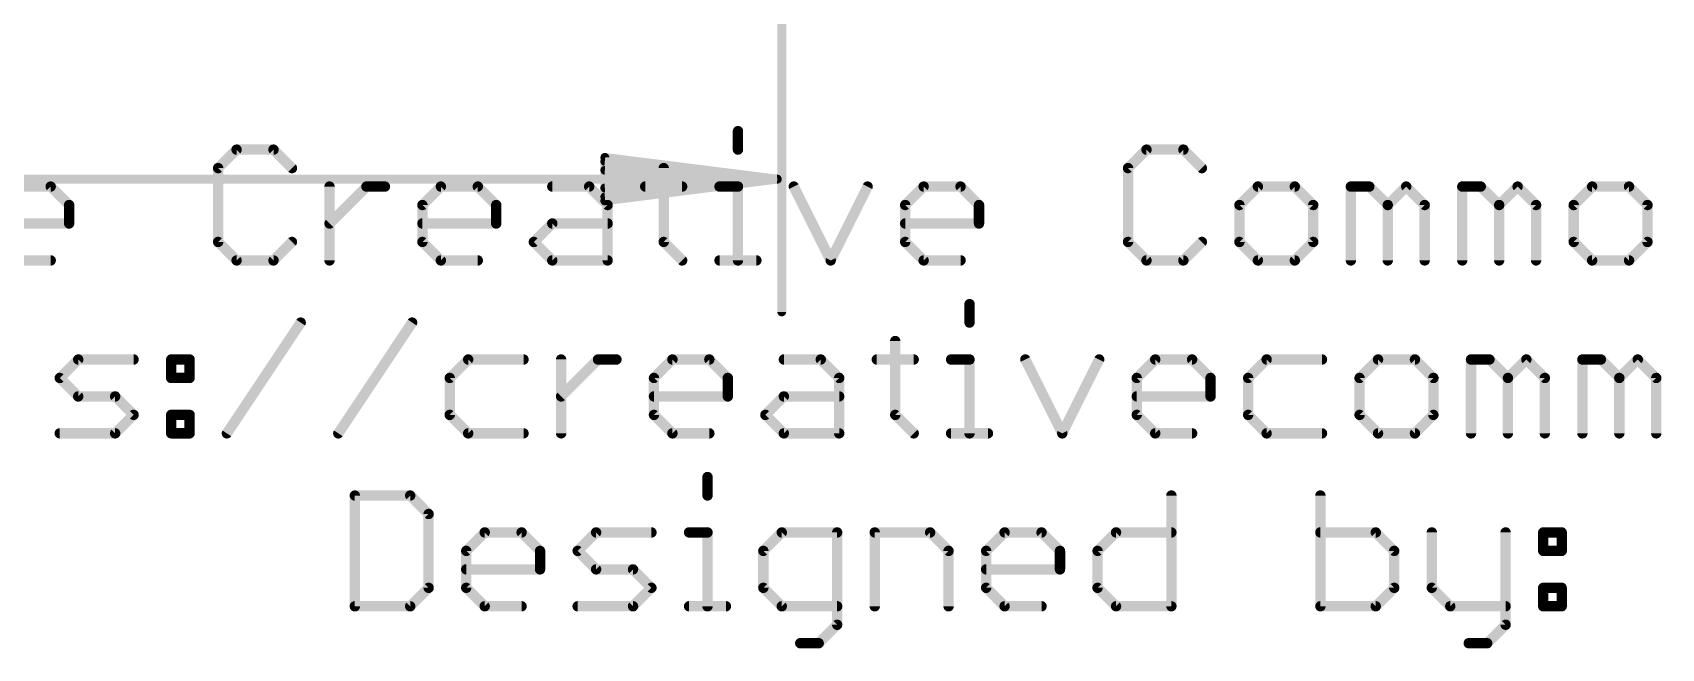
# Model space of a CAD drawing. Extents: x -5 to 107, y -9 to 51.
# Drawn here: x 27.09 to 51.03, y -9.43 to -0.39 of the extents above; entities that cross this region are included whole.
import ezdxf

# ---------------------------------------------------------------- set-up
doc = ezdxf.new("R2010")
doc.units = 0
doc.layers.add('49', color=253, linetype='CONTINUOUS')
doc.layers.add('51', color=53, linetype='CONTINUOUS')

msp = doc.modelspace()

# ---------------------------------------------------------------- linework, layer by layer
at = {"layer": '49', "const_width": 0.13}
for points in [[(38.1, 0), (38.1, -4.49)], [(38.035, -2.54), (35.5, -2.2208)], [(35.5, -2.2208), (35.5, -2.8592)], [(38.035, -2.54), (35.5, -2.28)], [(38.035, -2.54), (35.5, -2.41)], [(0.065, -2.54), (38.035, -2.54)], [(35.5, -2.8592), (38.035, -2.54)], [(35.5, -2.67), (38.035, -2.54)], [(35.5, -2.8), (38.035, -2.54)]]:
    msp.add_lwpolyline(points, dxfattribs=at)
at = {"layer": '49', "const_width": 0.065}
for points in [[(35.5041, -2.1885, 1), (35.4959, -2.253)], [(35.5325, -2.2208, 1), (35.4675, -2.2208)], [(35.5033, -2.2477, 1), (35.4967, -2.3123)], [(35.5017, -2.3775, 1), (35.4983, -2.4425)], [(35.4983, -2.6375, 1), (35.5017, -2.7025)], [(38.0391, -2.5722, 1), (38.0309, -2.5078)], [(38.0309, -2.5722, 1), (38.0391, -2.5078)], [(38.0383, -2.5723, 1), (38.0317, -2.5077)], [(38.0317, -2.5723, 1), (38.0383, -2.5077)], [(38.0333, -2.5725, 1), (38.0367, -2.5075)], [(38.0367, -2.5725, 1), (38.0333, -2.5075)], [(38.035, -2.5725, 1), (38.035, -2.5075)], [(35.4967, -2.7677, 1), (35.5033, -2.8323)], [(35.4959, -2.827, 1), (35.5041, -2.8915)], [(35.4675, -2.8592, 1), (35.5325, -2.8592)], [(38.0675, -4.49, 1), (38.1325, -4.49)]]:
    msp.add_lwpolyline(points, format="xyb", dxfattribs=at)
at = {"layer": '51', "const_width": 0.1524}
for points in [[(37.4562, -1.8356), (37.4562, -2.1068)], [(30.089, -2.1068), (29.8179, -2.378)], [(30.6314, -2.1068), (30.089, -2.1068)], [(30.9025, -2.378), (30.6314, -2.1068)], [(43.4591, -2.1068), (43.188, -2.378)], [(44.0015, -2.1068), (43.4591, -2.1068)], [(44.2726, -2.378), (44.0015, -2.1068)], [(29.8179, -2.378), (29.8179, -3.4626)], [(36.3648, -2.378), (36.3648, -3.4626)], [(43.188, -2.378), (43.188, -3.4626)], [(26.8147, -2.6491), (27.3571, -2.6491)], [(27.3571, -2.6491), (27.6282, -2.9203)], [(31.455, -3.7338), (31.455, -2.6491)], [(31.455, -3.1915), (31.9974, -2.6491)], [(31.9974, -2.6491), (32.2685, -2.6491)], [(32.8193, -2.9203), (33.0905, -2.6491)], [(33.0905, -2.6491), (33.6328, -2.6491)], [(33.6328, -2.6491), (33.904, -2.9203)], [(34.7276, -2.6491), (35.27, -2.6491)], [(35.27, -2.6491), (35.5411, -2.9203)], [(36.0936, -2.6491), (36.636, -2.6491)], [(37.1851, -2.6491), (37.4562, -2.6491)], [(37.4562, -2.6491), (37.4562, -3.7338)], [(38.2765, -2.6491), (38.8188, -3.7338)], [(38.8188, -3.7338), (39.3612, -2.6491)], [(39.9137, -2.9203), (40.1848, -2.6491)], [(40.1848, -2.6491), (40.7272, -2.6491)], [(40.7272, -2.6491), (40.9983, -2.9203)], [(45.0963, -2.6491), (44.8251, -2.9203)], [(45.6386, -2.6491), (45.0963, -2.6491)], [(45.9098, -2.9203), (45.6386, -2.6491)], [(46.4623, -3.7338), (46.4623, -2.6491)], [(46.4623, -2.6491), (46.7335, -2.6491)], [(46.7335, -2.6491), (47.0046, -2.9203)], [(47.0046, -2.9203), (47.2758, -2.6491)], [(47.2758, -2.6491), (47.547, -2.9203)], [(48.0995, -3.7338), (48.0995, -2.6491)], [(48.0995, -2.6491), (48.3706, -2.6491)], [(48.3706, -2.6491), (48.6418, -2.9203)], [(48.6418, -2.9203), (48.9129, -2.6491)], [(48.9129, -2.6491), (49.1841, -2.9203)], [(50.0078, -2.6491), (49.7366, -2.9203)], [(50.5501, -2.6491), (50.0078, -2.6491)], [(50.8213, -2.9203), (50.5501, -2.6491)], [(27.6282, -2.9203), (27.6282, -3.1915)], [(32.8193, -3.4626), (32.8193, -2.9203)], [(33.904, -2.9203), (33.904, -3.1915)], [(35.5411, -2.9203), (35.5411, -3.7338)], [(39.9137, -3.4626), (39.9137, -2.9203)], [(40.9983, -2.9203), (40.9983, -3.1915)], [(44.8251, -2.9203), (44.8251, -3.4626)], [(45.9098, -3.4626), (45.9098, -2.9203)], [(47.0046, -2.9203), (47.0046, -3.7338)], [(47.547, -2.9203), (47.547, -3.7338)], [(48.6418, -2.9203), (48.6418, -3.7338)], [(49.1841, -2.9203), (49.1841, -3.7338)], [(49.7366, -2.9203), (49.7366, -3.4626)], [(50.8213, -3.4626), (50.8213, -2.9203)], [(27.6282, -3.1915), (26.5436, -3.1915)], [(33.904, -3.1915), (32.8193, -3.1915)], [(34.4565, -3.4626), (34.7276, -3.1915)], [(34.7276, -3.1915), (35.5411, -3.1915)], [(40.9983, -3.1915), (39.9137, -3.1915)], [(29.8179, -3.4626), (30.089, -3.7338)], [(30.6314, -3.7338), (30.9025, -3.4626)], [(33.0905, -3.7338), (32.8193, -3.4626)], [(34.7276, -3.7338), (34.4565, -3.4626)], [(36.3648, -3.4626), (36.636, -3.7338)], [(40.1848, -3.7338), (39.9137, -3.4626)], [(43.188, -3.4626), (43.4591, -3.7338)], [(44.0015, -3.7338), (44.2726, -3.4626)], [(44.8251, -3.4626), (45.0963, -3.7338)], [(45.6386, -3.7338), (45.9098, -3.4626)], [(49.7366, -3.4626), (50.0078, -3.7338)], [(50.5501, -3.7338), (50.8213, -3.4626)], [(27.3571, -3.7338), (26.8147, -3.7338)], [(30.089, -3.7338), (30.6314, -3.7338)], [(33.6328, -3.7338), (33.0905, -3.7338)], [(35.5411, -3.7338), (34.7276, -3.7338)], [(37.1851, -3.7338), (37.7274, -3.7338)], [(40.7272, -3.7338), (40.1848, -3.7338)], [(43.4591, -3.7338), (44.0015, -3.7338)], [(45.0963, -3.7338), (45.6386, -3.7338)], [(50.0078, -3.7338), (50.5501, -3.7338)], [(40.859, -4.3756), (40.859, -4.6468)], [(29.9463, -6.2738), (31.0309, -4.6468)], [(31.5834, -6.2738), (32.6681, -4.6468)], [(39.7675, -4.918), (39.7675, -6.0026)], [(27.4905, -5.4603), (27.7617, -5.1891)], [(27.7617, -5.1891), (28.5752, -5.1891)], [(29.1277, -5.1891), (29.3989, -5.1891)], [(29.1277, -5.4603), (29.1277, -5.1891)], [(29.3989, -5.1891), (29.3989, -5.4603)], [(33.4918, -5.1891), (33.2206, -5.4603)], [(34.3053, -5.1891), (33.4918, -5.1891)], [(34.8577, -6.2738), (34.8577, -5.1891)], [(34.8577, -5.7315), (35.4001, -5.1891)], [(35.4001, -5.1891), (35.6712, -5.1891)], [(36.222, -5.4603), (36.4932, -5.1891)], [(36.4932, -5.1891), (37.0355, -5.1891)], [(37.0355, -5.1891), (37.3067, -5.4603)], [(38.1304, -5.1891), (38.6727, -5.1891)], [(38.6727, -5.1891), (38.9439, -5.4603)], [(39.4964, -5.1891), (40.0387, -5.1891)], [(40.5878, -5.1891), (40.859, -5.1891)], [(40.859, -5.1891), (40.859, -6.2738)], [(41.6792, -5.1891), (42.2216, -6.2738)], [(42.2216, -6.2738), (42.7639, -5.1891)], [(43.3164, -5.4603), (43.5876, -5.1891)], [(43.5876, -5.1891), (44.1299, -5.1891)], [(44.1299, -5.1891), (44.401, -5.4603)], [(45.2247, -5.1891), (44.9535, -5.4603)], [(46.0382, -5.1891), (45.2247, -5.1891)], [(46.8619, -5.1891), (46.5907, -5.4603)], [(47.4042, -5.1891), (46.8619, -5.1891)], [(47.6754, -5.4603), (47.4042, -5.1891)], [(48.2279, -6.2738), (48.2279, -5.1891)], [(48.2279, -5.1891), (48.499, -5.1891)], [(48.499, -5.1891), (48.7702, -5.4603)], [(48.7702, -5.4603), (49.0414, -5.1891)], [(49.0414, -5.1891), (49.3125, -5.4603)], [(49.865, -6.2738), (49.865, -5.1891)], [(49.865, -5.1891), (50.1362, -5.1891)], [(50.1362, -5.1891), (50.4073, -5.4603)], [(50.4073, -5.4603), (50.6785, -5.1891)], [(50.6785, -5.1891), (50.9497, -5.4603)], [(27.7617, -5.7315), (27.4905, -5.4603)], [(29.3989, -5.4603), (29.1277, -5.4603)], [(33.2206, -5.4603), (33.2206, -6.0026)], [(36.222, -6.0026), (36.222, -5.4603)], [(37.3067, -5.4603), (37.3067, -5.7315)], [(38.9439, -5.4603), (38.9439, -6.2738)], [(43.3164, -6.0026), (43.3164, -5.4603)], [(44.401, -5.4603), (44.401, -5.7315)], [(44.9535, -5.4603), (44.9535, -6.0026)], [(46.5907, -5.4603), (46.5907, -6.0026)], [(47.6754, -6.0026), (47.6754, -5.4603)], [(48.7702, -5.4603), (48.7702, -6.2738)], [(49.3125, -5.4603), (49.3125, -6.2738)], [(50.4073, -5.4603), (50.4073, -6.2738)], [(50.9497, -5.4603), (50.9497, -6.2738)], [(28.304, -5.7315), (27.7617, -5.7315)], [(28.5752, -6.0026), (28.304, -5.7315)], [(37.3067, -5.7315), (36.222, -5.7315)], [(37.8592, -6.0026), (38.1304, -5.7315)], [(38.1304, -5.7315), (38.9439, -5.7315)], [(44.401, -5.7315), (43.3164, -5.7315)], [(28.304, -6.2738), (28.5752, -6.0026)], [(29.1277, -6.0026), (29.3989, -6.0026)], [(29.1277, -6.2738), (29.1277, -6.0026)], [(29.3989, -6.0026), (29.3989, -6.2738)], [(33.2206, -6.0026), (33.4918, -6.2738)], [(36.4932, -6.2738), (36.222, -6.0026)], [(38.1304, -6.2738), (37.8592, -6.0026)], [(39.7675, -6.0026), (40.0387, -6.2738)], [(43.5876, -6.2738), (43.3164, -6.0026)], [(44.9535, -6.0026), (45.2247, -6.2738)], [(46.5907, -6.0026), (46.8619, -6.2738)], [(47.4042, -6.2738), (47.6754, -6.0026)], [(27.4905, -6.2738), (28.304, -6.2738)], [(29.3989, -6.2738), (29.1277, -6.2738)], [(33.4918, -6.2738), (34.3053, -6.2738)], [(37.0355, -6.2738), (36.4932, -6.2738)], [(38.9439, -6.2738), (38.1304, -6.2738)], [(40.5878, -6.2738), (41.1301, -6.2738)], [(44.1299, -6.2738), (43.5876, -6.2738)], [(45.2247, -6.2738), (46.0382, -6.2738)], [(46.8619, -6.2738), (47.4042, -6.2738)], [(37.0088, -6.9156), (37.0088, -7.1868)], [(31.8262, -7.1868), (31.8262, -8.8138)], [(32.6397, -7.1868), (31.8262, -7.1868)], [(32.9109, -7.458), (32.6397, -7.1868)], [(43.8252, -7.1868), (43.8252, -8.8138)], [(46.0149, -7.1868), (46.0149, -8.8138)], [(32.9109, -8.5426), (32.9109, -7.458)], [(33.4634, -8.0003), (33.7345, -7.7291)], [(33.7345, -7.7291), (34.2769, -7.7291)], [(34.2769, -7.7291), (34.548, -8.0003)], [(35.1005, -8.0003), (35.3717, -7.7291)], [(35.3717, -7.7291), (36.1852, -7.7291)], [(36.7377, -7.7291), (37.0088, -7.7291)], [(37.0088, -7.7291), (37.0088, -8.8138)], [(38.1003, -7.7291), (37.8291, -8.0003)], [(38.9138, -7.7291), (38.1003, -7.7291)], [(38.9138, -9.085), (38.9138, -7.7291)], [(39.4663, -8.8138), (39.4663, -7.7291)], [(39.4663, -7.7291), (40.2798, -7.7291)], [(40.2798, -7.7291), (40.5509, -8.0003)], [(41.1034, -8.0003), (41.3746, -7.7291)], [(41.3746, -7.7291), (41.9169, -7.7291)], [(41.9169, -7.7291), (42.1881, -8.0003)], [(42.7406, -8.0003), (43.0117, -7.7291)], [(43.0117, -7.7291), (43.8252, -7.7291)], [(46.8284, -7.7291), (46.0149, -7.7291)], [(47.0995, -8.0003), (46.8284, -7.7291)], [(47.652, -7.7291), (47.652, -8.5426)], [(48.7367, -7.7291), (48.7367, -9.085)], [(49.2892, -7.7291), (49.5604, -7.7291)], [(49.2892, -8.0003), (49.2892, -7.7291)], [(49.5604, -7.7291), (49.5604, -8.0003)], [(33.4634, -8.5426), (33.4634, -8.0003)], [(34.548, -8.0003), (34.548, -8.2715)], [(35.3717, -8.2715), (35.1005, -8.0003)], [(37.8291, -8.0003), (37.8291, -8.5426)], [(40.5509, -8.0003), (40.5509, -8.8138)], [(41.1034, -8.5426), (41.1034, -8.0003)], [(42.1881, -8.0003), (42.1881, -8.2715)], [(42.7406, -8.5426), (42.7406, -8.0003)], [(47.0995, -8.5426), (47.0995, -8.0003)], [(49.5604, -8.0003), (49.2892, -8.0003)], [(34.548, -8.2715), (33.4634, -8.2715)], [(35.914, -8.2715), (35.3717, -8.2715)], [(36.1852, -8.5426), (35.914, -8.2715)], [(42.1881, -8.2715), (41.1034, -8.2715)], [(32.6397, -8.8138), (32.9109, -8.5426)], [(33.7345, -8.8138), (33.4634, -8.5426)], [(35.914, -8.8138), (36.1852, -8.5426)], [(37.8291, -8.5426), (38.1003, -8.8138)], [(41.3746, -8.8138), (41.1034, -8.5426)], [(43.0117, -8.8138), (42.7406, -8.5426)], [(46.8284, -8.8138), (47.0995, -8.5426)], [(47.652, -8.5426), (47.9232, -8.8138)], [(49.2892, -8.5426), (49.5604, -8.5426)], [(49.2892, -8.8138), (49.2892, -8.5426)], [(49.5604, -8.5426), (49.5604, -8.8138)], [(31.8262, -8.8138), (32.6397, -8.8138)], [(34.2769, -8.8138), (33.7345, -8.8138)], [(35.1005, -8.8138), (35.914, -8.8138)], [(36.7377, -8.8138), (37.28, -8.8138)], [(38.1003, -8.8138), (38.9138, -8.8138)], [(41.9169, -8.8138), (41.3746, -8.8138)], [(43.8252, -8.8138), (43.0117, -8.8138)], [(46.0149, -8.8138), (46.8284, -8.8138)], [(47.9232, -8.8138), (48.7367, -8.8138)], [(49.5604, -8.8138), (49.2892, -8.8138)], [(38.6426, -9.3561), (38.9138, -9.085)], [(48.7367, -9.085), (48.4655, -9.3561)], [(38.3714, -9.3561), (38.6426, -9.3561)], [(48.4655, -9.3561), (48.1944, -9.3561)]]:
    msp.add_lwpolyline(points, dxfattribs=at)
at = {"layer": '51', "const_width": 0.0762}
for points in [[(37.4943, -1.8356, 1), (37.4181, -1.8356)], [(30.089, -2.0687, 1), (30.089, -2.1449)], [(30.116, -2.1338, 1), (30.0621, -2.0799)], [(30.6583, -2.0799, 1), (30.6044, -2.1338)], [(30.6314, -2.1449, 1), (30.6314, -2.0687)], [(37.4181, -2.1068, 1), (37.4943, -2.1068)], [(43.4591, -2.0687, 1), (43.4591, -2.1449)], [(43.4861, -2.1338, 1), (43.4322, -2.0799)], [(44.0284, -2.0799, 1), (43.9745, -2.1338)], [(44.0015, -2.1449, 1), (44.0015, -2.0687)], [(29.7909, -2.351, 1), (29.8448, -2.4049)], [(29.856, -2.378, 1), (29.7798, -2.378)], [(30.8756, -2.4049, 1), (30.9295, -2.351)], [(36.4029, -2.378, 1), (36.3267, -2.378)], [(43.161, -2.351, 1), (43.2149, -2.4049)], [(43.2261, -2.378, 1), (43.1499, -2.378)], [(44.2457, -2.4049, 1), (44.2996, -2.351)], [(27.384, -2.6222, 1), (27.3301, -2.6761)], [(27.3571, -2.6872, 1), (27.3571, -2.611)], [(31.4931, -2.6491, 1), (31.4169, -2.6491)], [(31.9974, -2.611, 1), (31.9974, -2.6872)], [(32.0243, -2.6761, 1), (31.9704, -2.6222)], [(32.2685, -2.6872, 1), (32.2685, -2.611)], [(33.0905, -2.611, 1), (33.0905, -2.6872)], [(33.1174, -2.6761, 1), (33.0635, -2.6222)], [(33.6598, -2.6222, 1), (33.6059, -2.6761)], [(33.6328, -2.6872, 1), (33.6328, -2.611)], [(34.7276, -2.611, 1), (34.7276, -2.6872)], [(35.2969, -2.6222, 1), (35.243, -2.6761)], [(35.27, -2.6872, 1), (35.27, -2.611)], [(36.0936, -2.611, 1), (36.0936, -2.6872)], [(36.636, -2.6872, 1), (36.636, -2.611)], [(37.1851, -2.611, 1), (37.1851, -2.6872)], [(37.4943, -2.6491, 1), (37.4181, -2.6491)], [(37.4562, -2.6872, 1), (37.4562, -2.611)], [(38.3106, -2.6321, 1), (38.2424, -2.6662)], [(39.3952, -2.6662, 1), (39.3271, -2.6321)], [(40.1848, -2.611, 1), (40.1848, -2.6872)], [(40.2118, -2.6761, 1), (40.1579, -2.6222)], [(40.7541, -2.6222, 1), (40.7002, -2.6761)], [(40.7272, -2.6872, 1), (40.7272, -2.611)], [(45.0963, -2.611, 1), (45.0963, -2.6872)], [(45.1232, -2.6761, 1), (45.0694, -2.6222)], [(45.6656, -2.6222, 1), (45.6117, -2.6761)], [(45.6386, -2.6872, 1), (45.6386, -2.611)], [(46.5004, -2.6491, 1), (46.4242, -2.6491)], [(46.4623, -2.611, 1), (46.4623, -2.6872)], [(46.7604, -2.6222, 1), (46.7065, -2.6761)], [(46.7335, -2.6872, 1), (46.7335, -2.611)], [(47.3027, -2.6222, 1), (47.2488, -2.6761)], [(47.3027, -2.6761, 1), (47.2488, -2.6222)], [(48.1376, -2.6491, 1), (48.0614, -2.6491)], [(48.0995, -2.611, 1), (48.0995, -2.6872)], [(48.3976, -2.6222, 1), (48.3437, -2.6761)], [(48.3706, -2.6872, 1), (48.3706, -2.611)], [(48.9399, -2.6222, 1), (48.886, -2.6761)], [(48.9399, -2.6761, 1), (48.886, -2.6222)], [(50.0078, -2.611, 1), (50.0078, -2.6872)], [(50.0347, -2.6761, 1), (49.9808, -2.6222)], [(50.577, -2.6222, 1), (50.5232, -2.6761)], [(50.5501, -2.6872, 1), (50.5501, -2.611)], [(27.6663, -2.9203, 1), (27.5901, -2.9203)], [(27.6013, -2.9472, 1), (27.6552, -2.8934)], [(32.8574, -2.9203, 1), (32.7812, -2.9203)], [(32.7924, -2.8934, 1), (32.8463, -2.9472)], [(33.9421, -2.9203, 1), (33.8659, -2.9203)], [(33.877, -2.9472, 1), (33.9309, -2.8934)], [(35.5792, -2.9203, 1), (35.503, -2.9203)], [(35.5142, -2.9472, 1), (35.5681, -2.8934)], [(39.9518, -2.9203, 1), (39.8756, -2.9203)], [(39.8867, -2.8934, 1), (39.9406, -2.9472)], [(41.0364, -2.9203, 1), (40.9602, -2.9203)], [(40.9714, -2.9472, 1), (41.0253, -2.8934)], [(44.8632, -2.9203, 1), (44.787, -2.9203)], [(44.7982, -2.8934, 1), (44.8521, -2.9472)], [(45.9479, -2.9203, 1), (45.8717, -2.9203)], [(45.8829, -2.9472, 1), (45.9367, -2.8934)], [(47.0427, -2.9203, 1), (46.9665, -2.9203)], [(46.9777, -2.8934, 1), (47.0316, -2.9472)], [(46.9777, -2.9472, 1), (47.0316, -2.8934)], [(47.5851, -2.9203, 1), (47.5089, -2.9203)], [(47.52, -2.9472, 1), (47.5739, -2.8934)], [(48.6799, -2.9203, 1), (48.6037, -2.9203)], [(48.6148, -2.8934, 1), (48.6687, -2.9472)], [(48.6148, -2.9472, 1), (48.6687, -2.8934)], [(49.2222, -2.9203, 1), (49.146, -2.9203)], [(49.1572, -2.9472, 1), (49.2111, -2.8934)], [(49.7747, -2.9203, 1), (49.6985, -2.9203)], [(49.7097, -2.8934, 1), (49.7635, -2.9472)], [(50.8594, -2.9203, 1), (50.7832, -2.9203)], [(50.7943, -2.9472, 1), (50.8482, -2.8934)], [(27.5901, -3.1915, 1), (27.6663, -3.1915)], [(27.6282, -3.2296, 1), (27.6282, -3.1534)], [(31.4281, -3.1645, 1), (31.482, -3.2184)], [(32.8193, -3.1534, 1), (32.8193, -3.2296)], [(33.8659, -3.1915, 1), (33.9421, -3.1915)], [(33.904, -3.2296, 1), (33.904, -3.1534)], [(34.7276, -3.1534, 1), (34.7276, -3.2296)], [(34.7546, -3.2184, 1), (34.7007, -3.1645)], [(35.5411, -3.2296, 1), (35.5411, -3.1534)], [(39.9137, -3.1534, 1), (39.9137, -3.2296)], [(40.9602, -3.1915, 1), (41.0364, -3.1915)], [(40.9983, -3.2296, 1), (40.9983, -3.1534)], [(29.8448, -3.4357, 1), (29.7909, -3.4896)], [(29.7798, -3.4626, 1), (29.856, -3.4626)], [(30.9295, -3.4896, 1), (30.8756, -3.4357)], [(32.8463, -3.4357, 1), (32.7924, -3.4896)], [(32.7812, -3.4626, 1), (32.8574, -3.4626)], [(34.4834, -3.4357, 1), (34.4295, -3.4896)], [(34.4295, -3.4357, 1), (34.4834, -3.4896)], [(36.3917, -3.4357, 1), (36.3379, -3.4896)], [(36.3267, -3.4626, 1), (36.4029, -3.4626)], [(39.9406, -3.4357, 1), (39.8867, -3.4896)], [(39.8756, -3.4626, 1), (39.9518, -3.4626)], [(43.2149, -3.4357, 1), (43.161, -3.4896)], [(43.1499, -3.4626, 1), (43.2261, -3.4626)], [(44.2996, -3.4896, 1), (44.2457, -3.4357)], [(44.8521, -3.4357, 1), (44.7982, -3.4896)], [(44.787, -3.4626, 1), (44.8632, -3.4626)], [(45.8717, -3.4626, 1), (45.9479, -3.4626)], [(45.9367, -3.4896, 1), (45.8829, -3.4357)], [(49.7635, -3.4357, 1), (49.7097, -3.4896)], [(49.6985, -3.4626, 1), (49.7747, -3.4626)], [(50.7832, -3.4626, 1), (50.8594, -3.4626)], [(50.8482, -3.4896, 1), (50.7943, -3.4357)], [(27.3571, -3.7719, 1), (27.3571, -3.6957)], [(30.089, -3.6957, 1), (30.089, -3.7719)], [(30.0621, -3.7607, 1), (30.116, -3.7069)], [(30.6044, -3.7069, 1), (30.6583, -3.7607)], [(30.6314, -3.7719, 1), (30.6314, -3.6957)], [(31.4169, -3.7338, 1), (31.4931, -3.7338)], [(33.0905, -3.6957, 1), (33.0905, -3.7719)], [(33.0635, -3.7607, 1), (33.1174, -3.7069)], [(33.6328, -3.7719, 1), (33.6328, -3.6957)], [(34.7276, -3.6957, 1), (34.7276, -3.7719)], [(34.7007, -3.7607, 1), (34.7546, -3.7069)], [(35.503, -3.7338, 1), (35.5792, -3.7338)], [(35.5411, -3.7719, 1), (35.5411, -3.6957)], [(36.609, -3.7607, 1), (36.6629, -3.7069)], [(37.1851, -3.6957, 1), (37.1851, -3.7719)], [(37.4181, -3.7338, 1), (37.4943, -3.7338)], [(37.7274, -3.7719, 1), (37.7274, -3.6957)], [(38.7848, -3.7168, 1), (38.8529, -3.7508)], [(38.7848, -3.7508, 1), (38.8529, -3.7168)], [(40.1848, -3.6957, 1), (40.1848, -3.7719)], [(40.1579, -3.7607, 1), (40.2118, -3.7069)], [(40.7272, -3.7719, 1), (40.7272, -3.6957)], [(43.4591, -3.6957, 1), (43.4591, -3.7719)], [(43.4322, -3.7607, 1), (43.4861, -3.7069)], [(43.9745, -3.7069, 1), (44.0284, -3.7607)], [(44.0015, -3.7719, 1), (44.0015, -3.6957)], [(45.0963, -3.6957, 1), (45.0963, -3.7719)], [(45.0694, -3.7607, 1), (45.1232, -3.7069)], [(45.6117, -3.7069, 1), (45.6656, -3.7607)], [(45.6386, -3.7719, 1), (45.6386, -3.6957)], [(46.4242, -3.7338, 1), (46.5004, -3.7338)], [(46.9665, -3.7338, 1), (47.0427, -3.7338)], [(47.5089, -3.7338, 1), (47.5851, -3.7338)], [(48.0614, -3.7338, 1), (48.1376, -3.7338)], [(48.6037, -3.7338, 1), (48.6799, -3.7338)], [(49.146, -3.7338, 1), (49.2222, -3.7338)], [(50.0078, -3.6957, 1), (50.0078, -3.7719)], [(49.9808, -3.7607, 1), (50.0347, -3.7069)], [(50.5232, -3.7069, 1), (50.577, -3.7607)], [(50.5501, -3.7719, 1), (50.5501, -3.6957)], [(40.8971, -4.3756, 1), (40.8209, -4.3756)], [(31.0626, -4.6679, 1), (30.9992, -4.6257)], [(32.6998, -4.6679, 1), (32.6364, -4.6257)], [(40.8209, -4.6468, 1), (40.8971, -4.6468)], [(39.8056, -4.918, 1), (39.7294, -4.918)], [(27.7617, -5.151, 1), (27.7617, -5.2272)], [(27.7886, -5.2161, 1), (27.7348, -5.1622)], [(28.5752, -5.2272, 1), (28.5752, -5.151)], [(29.1277, -5.151, 1), (29.1277, -5.2272)], [(29.1658, -5.1891, 1), (29.0896, -5.1891)], [(29.437, -5.1891, 1), (29.3608, -5.1891)], [(29.3989, -5.2272, 1), (29.3989, -5.151)], [(33.4918, -5.151, 1), (33.4918, -5.2272)], [(33.5187, -5.2161, 1), (33.4648, -5.1622)], [(34.3053, -5.2272, 1), (34.3053, -5.151)], [(34.8958, -5.1891, 1), (34.8196, -5.1891)], [(35.4001, -5.151, 1), (35.4001, -5.2272)], [(35.427, -5.2161, 1), (35.3731, -5.1622)], [(35.6712, -5.2272, 1), (35.6712, -5.151)], [(36.4932, -5.151, 1), (36.4932, -5.2272)], [(36.5201, -5.2161, 1), (36.4663, -5.1622)], [(37.0625, -5.1622, 1), (37.0086, -5.2161)], [(37.0355, -5.2272, 1), (37.0355, -5.151)], [(38.1304, -5.151, 1), (38.1304, -5.2272)], [(38.6996, -5.1622, 1), (38.6458, -5.2161)], [(38.6727, -5.2272, 1), (38.6727, -5.151)], [(39.4964, -5.151, 1), (39.4964, -5.2272)], [(40.0387, -5.2272, 1), (40.0387, -5.151)], [(40.5878, -5.151, 1), (40.5878, -5.2272)], [(40.8971, -5.1891, 1), (40.8209, -5.1891)], [(40.859, -5.2272, 1), (40.859, -5.151)], [(41.7133, -5.1721, 1), (41.6452, -5.2062)], [(42.798, -5.2062, 1), (42.7298, -5.1721)], [(43.5876, -5.151, 1), (43.5876, -5.2272)], [(43.6145, -5.2161, 1), (43.5606, -5.1622)], [(44.1568, -5.1622, 1), (44.1029, -5.2161)], [(44.1299, -5.2272, 1), (44.1299, -5.151)], [(45.2247, -5.151, 1), (45.2247, -5.2272)], [(45.2516, -5.2161, 1), (45.1978, -5.1622)], [(46.0382, -5.2272, 1), (46.0382, -5.151)], [(46.8619, -5.151, 1), (46.8619, -5.2272)], [(46.8888, -5.2161, 1), (46.8349, -5.1622)], [(47.4311, -5.1622, 1), (47.3773, -5.2161)], [(47.4042, -5.2272, 1), (47.4042, -5.151)], [(48.266, -5.1891, 1), (48.1898, -5.1891)], [(48.2279, -5.151, 1), (48.2279, -5.2272)], [(48.526, -5.1622, 1), (48.4721, -5.2161)], [(48.499, -5.2272, 1), (48.499, -5.151)], [(49.0683, -5.1622, 1), (49.0144, -5.2161)], [(49.0683, -5.2161, 1), (49.0144, -5.1622)], [(49.9031, -5.1891, 1), (49.8269, -5.1891)], [(49.865, -5.151, 1), (49.865, -5.2272)], [(50.1631, -5.1622, 1), (50.1092, -5.2161)], [(50.1362, -5.2272, 1), (50.1362, -5.151)], [(50.7054, -5.1622, 1), (50.6516, -5.2161)], [(50.7054, -5.2161, 1), (50.6516, -5.1622)], [(27.5175, -5.4334, 1), (27.4636, -5.4872)], [(27.4636, -5.4334, 1), (27.5175, -5.4872)], [(29.1277, -5.4222, 1), (29.1277, -5.4984)], [(29.0896, -5.4603, 1), (29.1658, -5.4603)], [(29.3608, -5.4603, 1), (29.437, -5.4603)], [(29.3989, -5.4984, 1), (29.3989, -5.4222)], [(33.2587, -5.4603, 1), (33.1825, -5.4603)], [(33.1936, -5.4334, 1), (33.2475, -5.4872)], [(36.2601, -5.4603, 1), (36.1839, -5.4603)], [(36.1951, -5.4334, 1), (36.249, -5.4872)], [(37.3448, -5.4603, 1), (37.2686, -5.4603)], [(37.2798, -5.4872, 1), (37.3336, -5.4334)], [(38.982, -5.4603, 1), (38.9058, -5.4603)], [(38.9169, -5.4872, 1), (38.9708, -5.4334)], [(43.3545, -5.4603, 1), (43.2783, -5.4603)], [(43.2894, -5.4334, 1), (43.3433, -5.4872)], [(44.4391, -5.4603, 1), (44.3629, -5.4603)], [(44.3741, -5.4872, 1), (44.428, -5.4334)], [(44.9916, -5.4603, 1), (44.9154, -5.4603)], [(44.9266, -5.4334, 1), (44.9805, -5.4872)], [(46.6288, -5.4603, 1), (46.5526, -5.4603)], [(46.5638, -5.4334, 1), (46.6176, -5.4872)], [(47.7135, -5.4603, 1), (47.6373, -5.4603)], [(47.6484, -5.4872, 1), (47.7023, -5.4334)], [(48.8083, -5.4603, 1), (48.7321, -5.4603)], [(48.7432, -5.4334, 1), (48.7971, -5.4872)], [(48.7432, -5.4872, 1), (48.7971, -5.4334)], [(49.3506, -5.4603, 1), (49.2744, -5.4603)], [(49.2856, -5.4872, 1), (49.3395, -5.4334)], [(50.4454, -5.4603, 1), (50.3692, -5.4603)], [(50.3804, -5.4334, 1), (50.4343, -5.4872)], [(50.3804, -5.4872, 1), (50.4343, -5.4334)], [(50.9878, -5.4603, 1), (50.9116, -5.4603)], [(50.9227, -5.4872, 1), (50.9766, -5.4334)], [(27.7617, -5.6934, 1), (27.7617, -5.7696)], [(27.7348, -5.7584, 1), (27.7886, -5.7045)], [(28.331, -5.7045, 1), (28.2771, -5.7584)], [(28.304, -5.7696, 1), (28.304, -5.6934)], [(34.8308, -5.7045, 1), (34.8847, -5.7584)], [(36.222, -5.6934, 1), (36.222, -5.7696)], [(37.2686, -5.7315, 1), (37.3448, -5.7315)], [(37.3067, -5.7696, 1), (37.3067, -5.6934)], [(38.1304, -5.6934, 1), (38.1304, -5.7696)], [(38.1573, -5.7584, 1), (38.1034, -5.7045)], [(38.9439, -5.7696, 1), (38.9439, -5.6934)], [(43.3164, -5.6934, 1), (43.3164, -5.7696)], [(44.3629, -5.7315, 1), (44.4391, -5.7315)], [(44.401, -5.7696, 1), (44.401, -5.6934)], [(28.6021, -6.0296, 1), (28.5483, -5.9757)], [(28.5483, -6.0296, 1), (28.6021, -5.9757)], [(29.1277, -5.9645, 1), (29.1277, -6.0407)], [(29.1658, -6.0026, 1), (29.0896, -6.0026)], [(29.437, -6.0026, 1), (29.3608, -6.0026)], [(29.3989, -6.0407, 1), (29.3989, -5.9645)], [(33.2475, -5.9757, 1), (33.1936, -6.0296)], [(33.1825, -6.0026, 1), (33.2587, -6.0026)], [(36.249, -5.9757, 1), (36.1951, -6.0296)], [(36.1839, -6.0026, 1), (36.2601, -6.0026)], [(37.8861, -5.9757, 1), (37.8323, -6.0296)], [(37.8323, -5.9757, 1), (37.8861, -6.0296)], [(39.7945, -5.9757, 1), (39.7406, -6.0296)], [(39.7294, -6.0026, 1), (39.8056, -6.0026)], [(43.3433, -5.9757, 1), (43.2894, -6.0296)], [(43.2783, -6.0026, 1), (43.3545, -6.0026)], [(44.9805, -5.9757, 1), (44.9266, -6.0296)], [(44.9154, -6.0026, 1), (44.9916, -6.0026)], [(46.6176, -5.9757, 1), (46.5638, -6.0296)], [(46.5526, -6.0026, 1), (46.6288, -6.0026)], [(47.6373, -6.0026, 1), (47.7135, -6.0026)], [(47.7023, -6.0296, 1), (47.6484, -5.9757)], [(27.4905, -6.2357, 1), (27.4905, -6.3119)], [(28.2771, -6.2469, 1), (28.331, -6.3007)], [(28.304, -6.3119, 1), (28.304, -6.2357)], [(29.1277, -6.2357, 1), (29.1277, -6.3119)], [(29.3989, -6.3119, 1), (29.3989, -6.2357)], [(29.9146, -6.2527, 1), (29.978, -6.2949)], [(31.5517, -6.2527, 1), (31.6151, -6.2949)], [(33.4918, -6.2357, 1), (33.4918, -6.3119)], [(33.4648, -6.3007, 1), (33.5187, -6.2469)], [(34.3053, -6.3119, 1), (34.3053, -6.2357)], [(36.4932, -6.2357, 1), (36.4932, -6.3119)], [(36.4663, -6.3007, 1), (36.5201, -6.2469)], [(37.0355, -6.3119, 1), (37.0355, -6.2357)], [(38.1304, -6.2357, 1), (38.1304, -6.3119)], [(38.1034, -6.3007, 1), (38.1573, -6.2469)], [(38.9439, -6.3119, 1), (38.9439, -6.2357)], [(40.0117, -6.3007, 1), (40.0656, -6.2469)], [(40.5878, -6.2357, 1), (40.5878, -6.3119)], [(41.1301, -6.3119, 1), (41.1301, -6.2357)], [(42.1875, -6.2568, 1), (42.2556, -6.2908)], [(42.1875, -6.2908, 1), (42.2556, -6.2568)], [(43.5876, -6.2357, 1), (43.5876, -6.3119)], [(43.5606, -6.3007, 1), (43.6145, -6.2469)], [(44.1299, -6.3119, 1), (44.1299, -6.2357)], [(45.2247, -6.2357, 1), (45.2247, -6.3119)], [(45.1978, -6.3007, 1), (45.2516, -6.2469)], [(46.0382, -6.3119, 1), (46.0382, -6.2357)], [(46.8619, -6.2357, 1), (46.8619, -6.3119)], [(46.8349, -6.3007, 1), (46.8888, -6.2469)], [(47.3773, -6.2469, 1), (47.4311, -6.3007)], [(47.4042, -6.3119, 1), (47.4042, -6.2357)], [(29.0896, -6.2738, 1), (29.1658, -6.2738)], [(29.3608, -6.2738, 1), (29.437, -6.2738)], [(34.8196, -6.2738, 1), (34.8958, -6.2738)], [(38.9058, -6.2738, 1), (38.982, -6.2738)], [(40.8209, -6.2738, 1), (40.8971, -6.2738)], [(48.1898, -6.2738, 1), (48.266, -6.2738)], [(48.7321, -6.2738, 1), (48.8083, -6.2738)], [(49.2744, -6.2738, 1), (49.3506, -6.2738)], [(49.8269, -6.2738, 1), (49.9031, -6.2738)], [(50.3692, -6.2738, 1), (50.4454, -6.2738)], [(50.9116, -6.2738, 1), (50.9878, -6.2738)], [(37.0469, -6.9156, 1), (36.9707, -6.9156)], [(31.8643, -7.1868, 1), (31.7881, -7.1868)], [(31.8262, -7.1487, 1), (31.8262, -7.2249)], [(32.6666, -7.1599, 1), (32.6128, -7.2138)], [(32.6397, -7.2249, 1), (32.6397, -7.1487)], [(36.9707, -7.1868, 1), (37.0469, -7.1868)], [(43.8633, -7.1868, 1), (43.7871, -7.1868)], [(46.053, -7.1868, 1), (45.9768, -7.1868)], [(32.949, -7.458, 1), (32.8728, -7.458)], [(32.8839, -7.4849, 1), (32.9378, -7.431)], [(33.7345, -7.691, 1), (33.7345, -7.7672)], [(33.7615, -7.7561, 1), (33.7076, -7.7022)], [(34.3038, -7.7022, 1), (34.2499, -7.7561)], [(34.2769, -7.7672, 1), (34.2769, -7.691)], [(35.3717, -7.691, 1), (35.3717, -7.7672)], [(35.3986, -7.7561, 1), (35.3447, -7.7022)], [(36.1852, -7.7672, 1), (36.1852, -7.691)], [(36.7377, -7.691, 1), (36.7377, -7.7672)], [(37.0469, -7.7291, 1), (36.9707, -7.7291)], [(37.0088, -7.7672, 1), (37.0088, -7.691)], [(38.1003, -7.691, 1), (38.1003, -7.7672)], [(38.1272, -7.7561, 1), (38.0733, -7.7022)], [(38.9519, -7.7291, 1), (38.8757, -7.7291)], [(38.9138, -7.7672, 1), (38.9138, -7.691)], [(39.5044, -7.7291, 1), (39.4282, -7.7291)], [(39.4663, -7.691, 1), (39.4663, -7.7672)], [(40.3067, -7.7022, 1), (40.2528, -7.7561)], [(40.2798, -7.7672, 1), (40.2798, -7.691)], [(41.3746, -7.691, 1), (41.3746, -7.7672)], [(41.4015, -7.7561, 1), (41.3476, -7.7022)], [(41.9439, -7.7022, 1), (41.89, -7.7561)], [(41.9169, -7.7672, 1), (41.9169, -7.691)], [(43.0117, -7.691, 1), (43.0117, -7.7672)], [(43.0387, -7.7561, 1), (42.9848, -7.7022)], [(43.8252, -7.7672, 1), (43.8252, -7.691)], [(46.0149, -7.691, 1), (46.0149, -7.7672)], [(46.8553, -7.7022, 1), (46.8014, -7.7561)], [(46.8284, -7.7672, 1), (46.8284, -7.691)], [(47.6901, -7.7291, 1), (47.6139, -7.7291)], [(48.7748, -7.7291, 1), (48.6986, -7.7291)], [(49.2892, -7.691, 1), (49.2892, -7.7672)], [(49.3273, -7.7291, 1), (49.2511, -7.7291)], [(49.5985, -7.7291, 1), (49.5223, -7.7291)], [(49.5604, -7.7672, 1), (49.5604, -7.691)], [(33.5015, -8.0003, 1), (33.4253, -8.0003)], [(33.4364, -7.9734, 1), (33.4903, -8.0272)], [(34.5861, -8.0003, 1), (34.5099, -8.0003)], [(34.5211, -8.0272, 1), (34.575, -7.9734)], [(35.1275, -7.9734, 1), (35.0736, -8.0272)], [(35.0736, -7.9734, 1), (35.1275, -8.0272)], [(37.8672, -8.0003, 1), (37.791, -8.0003)], [(37.8022, -7.9734, 1), (37.856, -8.0272)], [(40.589, -8.0003, 1), (40.5128, -8.0003)], [(40.524, -8.0272, 1), (40.5779, -7.9734)], [(41.1415, -8.0003, 1), (41.0653, -8.0003)], [(41.0765, -7.9734, 1), (41.1304, -8.0272)], [(42.2262, -8.0003, 1), (42.15, -8.0003)], [(42.1611, -8.0272, 1), (42.215, -7.9734)], [(42.7787, -8.0003, 1), (42.7025, -8.0003)], [(42.7136, -7.9734, 1), (42.7675, -8.0272)], [(47.1376, -8.0003, 1), (47.0614, -8.0003)], [(47.0726, -8.0272, 1), (47.1265, -7.9734)], [(49.2892, -7.9622, 1), (49.2892, -8.0384)], [(49.2511, -8.0003, 1), (49.3273, -8.0003)], [(49.5223, -8.0003, 1), (49.5985, -8.0003)], [(49.5604, -8.0384, 1), (49.5604, -7.9622)], [(33.4634, -8.2334, 1), (33.4634, -8.3096)], [(34.5099, -8.2715, 1), (34.5861, -8.2715)], [(34.548, -8.3096, 1), (34.548, -8.2334)], [(35.3717, -8.2334, 1), (35.3717, -8.3096)], [(35.3447, -8.2984, 1), (35.3986, -8.2445)], [(35.9409, -8.2445, 1), (35.8871, -8.2984)], [(35.914, -8.3096, 1), (35.914, -8.2334)], [(41.1034, -8.2334, 1), (41.1034, -8.3096)], [(42.15, -8.2715, 1), (42.2262, -8.2715)], [(42.1881, -8.3096, 1), (42.1881, -8.2334)], [(32.8728, -8.5426, 1), (32.949, -8.5426)], [(32.9378, -8.5696, 1), (32.8839, -8.5157)], [(33.4903, -8.5157, 1), (33.4364, -8.5696)], [(33.4253, -8.5426, 1), (33.5015, -8.5426)], [(36.2121, -8.5696, 1), (36.1582, -8.5157)], [(36.1582, -8.5696, 1), (36.2121, -8.5157)], [(37.856, -8.5157, 1), (37.8022, -8.5696)], [(37.791, -8.5426, 1), (37.8672, -8.5426)], [(41.1304, -8.5157, 1), (41.0765, -8.5696)], [(41.0653, -8.5426, 1), (41.1415, -8.5426)], [(42.7675, -8.5157, 1), (42.7136, -8.5696)], [(42.7025, -8.5426, 1), (42.7787, -8.5426)], [(47.0614, -8.5426, 1), (47.1376, -8.5426)], [(47.1265, -8.5696, 1), (47.0726, -8.5157)], [(47.679, -8.5157, 1), (47.6251, -8.5696)], [(47.6139, -8.5426, 1), (47.6901, -8.5426)], [(49.2892, -8.5045, 1), (49.2892, -8.5807)], [(49.3273, -8.5426, 1), (49.2511, -8.5426)], [(49.5985, -8.5426, 1), (49.5223, -8.5426)], [(49.5604, -8.5807, 1), (49.5604, -8.5045)], [(31.8262, -8.7757, 1), (31.8262, -8.8519)], [(31.7881, -8.8138, 1), (31.8643, -8.8138)], [(32.6128, -8.7869, 1), (32.6666, -8.8407)], [(32.6397, -8.8519, 1), (32.6397, -8.7757)], [(33.7345, -8.7757, 1), (33.7345, -8.8519)], [(33.7076, -8.8407, 1), (33.7615, -8.7869)], [(34.2769, -8.8519, 1), (34.2769, -8.7757)], [(35.1005, -8.7757, 1), (35.1005, -8.8519)], [(35.8871, -8.7869, 1), (35.9409, -8.8407)], [(35.914, -8.8519, 1), (35.914, -8.7757)], [(36.7377, -8.7757, 1), (36.7377, -8.8519)], [(36.9707, -8.8138, 1), (37.0469, -8.8138)], [(37.28, -8.8519, 1), (37.28, -8.7757)], [(38.1003, -8.7757, 1), (38.1003, -8.8519)], [(38.0733, -8.8407, 1), (38.1272, -8.7869)], [(38.9138, -8.8519, 1), (38.9138, -8.7757)], [(39.4282, -8.8138, 1), (39.5044, -8.8138)], [(40.5128, -8.8138, 1), (40.589, -8.8138)], [(41.3746, -8.7757, 1), (41.3746, -8.8519)], [(41.3476, -8.8407, 1), (41.4015, -8.7869)], [(41.9169, -8.8519, 1), (41.9169, -8.7757)], [(43.0117, -8.7757, 1), (43.0117, -8.8519)], [(42.9848, -8.8407, 1), (43.0387, -8.7869)], [(43.7871, -8.8138, 1), (43.8633, -8.8138)], [(43.8252, -8.8519, 1), (43.8252, -8.7757)], [(46.0149, -8.7757, 1), (46.0149, -8.8519)], [(45.9768, -8.8138, 1), (46.053, -8.8138)], [(46.8014, -8.7869, 1), (46.8553, -8.8407)], [(46.8284, -8.8519, 1), (46.8284, -8.7757)], [(47.9232, -8.7757, 1), (47.9232, -8.8519)], [(47.8963, -8.8407, 1), (47.9501, -8.7869)], [(48.7367, -8.8519, 1), (48.7367, -8.7757)], [(49.2892, -8.7757, 1), (49.2892, -8.8519)], [(49.2511, -8.8138, 1), (49.3273, -8.8138)], [(49.5223, -8.8138, 1), (49.5985, -8.8138)], [(49.5604, -8.8519, 1), (49.5604, -8.7757)], [(38.8757, -9.085, 1), (38.9519, -9.085)], [(38.9407, -9.1119, 1), (38.8868, -9.058)], [(48.6986, -9.085, 1), (48.7748, -9.085)], [(48.7636, -9.1119, 1), (48.7098, -9.058)], [(38.3714, -9.318, 1), (38.3714, -9.3942)], [(38.6157, -9.3292, 1), (38.6695, -9.3831)], [(38.6426, -9.3942, 1), (38.6426, -9.318)], [(48.1944, -9.318, 1), (48.1944, -9.3942)], [(48.4386, -9.3292, 1), (48.4925, -9.3831)], [(48.4655, -9.3942, 1), (48.4655, -9.318)]]:
    msp.add_lwpolyline(points, format="xyb", dxfattribs=at)

doc.saveas('drawing.dxf')
